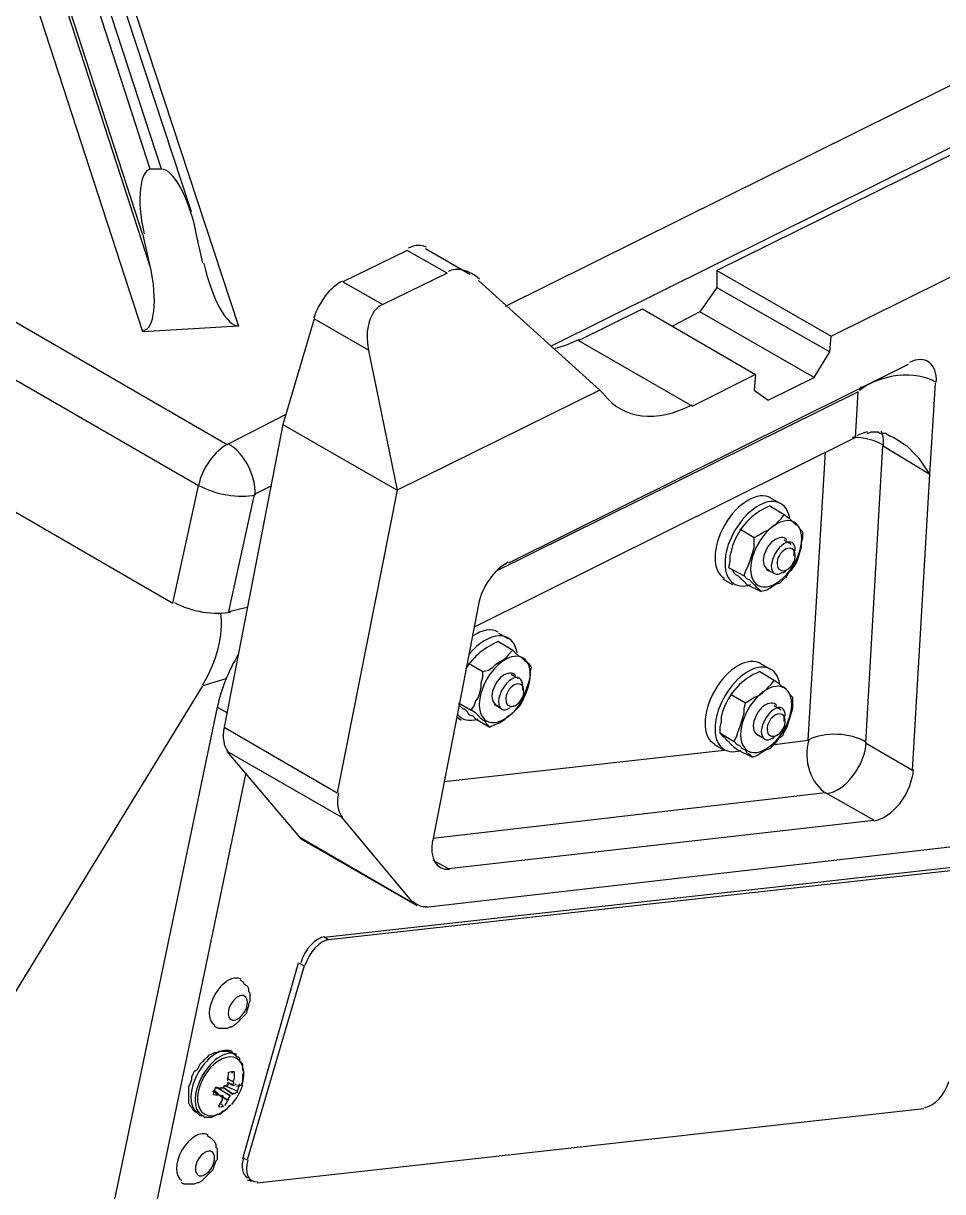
# Model space of a CAD drawing. Header units: inches. Extents: x 109 to 1721, y 29 to 669.
# Drawn here: x 1489.08 to 1502.49, y 443.26 to 460.3 of the extents above; entities that cross this region are included whole.
import ezdxf

# ---------------------------------------------------------------- set-up
doc = ezdxf.new("R2010")
doc.units = ezdxf.units.IN
doc.header["$LTSCALE"] = 0.03937
doc.header["$MEASUREMENT"] = 0
doc.layers.add('PDF3_Geometría', color=7, linetype='Continuous')

# ---------------------------------------------------------------- blocks, each defined once
blk = doc.blocks.new('OH3A1-1$-$ASSY$$CENTER$TUB_-_v2$-$copia1')
at = {"layer": 'PDF3_Geometría', "lineweight": -3}
for points in [[(18.25001, 14.85167), (18.32584, 14.61752)], [(18.33251, 14.61751), (18.25835, 14.84501)], [(18.23668, 14.84084), (18.23668, 14.835), (18.32584, 14.56085)], [(18.32168, 14.57918), (18.23668, 14.84084)], [(18.35001, 14.59252), (18.26918, 14.83834)], [(18.32168, 14.52252), (18.22335, 14.82417)], [(18.28085, 14.82), (18.37751, 14.52585)], [(19.00584, 14.73167), (19.00584, 14.73584), (18.56002, 14.51418)], [(18.53335, 14.53751), (18.86584, 14.70251)], [(18.08585, 14.63251), (18.07585, 14.62751), (18.37084, 14.45668), (18.40501, 14.47418)], [(18.33251, 14.61751), (18.32585, 14.61751)], [(18.33917, 14.36418), (18.35417, 14.43251), (18.05835, 14.60334), (18.04419, 14.53501)], [(18.32168, 14.57918), (18.32585, 14.56084)], [(18.35668, 14.56251), (18.35251, 14.58084)], [(18.47585, 14.57001), (18.43835, 14.55168)], [(18.49918, 14.55668), (18.47585, 14.57001)], [(18.51251, 14.55584), (18.48668, 14.57084)], [(18.65668, 14.55834), (18.65668, 14.54834), (18.64668, 14.53418), (18.63085, 14.52584)], [(18.43835, 14.55168), (18.46168, 14.53834)], [(18.49918, 14.55668), (18.46168, 14.53834)], [(18.59084, 14.48584), (18.58834, 14.48834), (18.51751, 14.55251)], [(18.65668, 14.54834), (18.72251, 14.51084)], [(18.04419, 14.53501), (18.33917, 14.36418)], [(18.57585, 14.51751), (18.61335, 14.53584), (18.67918, 14.49751), (18.64251, 14.47918)], [(18.71334, 14.49584), (18.64668, 14.53418)], [(18.37751, 14.52584), (18.32168, 14.52251)], [(18.42168, 14.53001), (18.40335, 14.46834), (18.47001, 14.43001)], [(18.45335, 14.51168), (18.42168, 14.53001)], [(18.57585, 14.51751), (18.64251, 14.47918)], [(18.71335, 14.49584), (18.72251, 14.51084), (18.72335, 14.52001)], [(18.45335, 14.51167), (18.47001, 14.43001)], [(18.76834, 14.50334), (18.53502, 14.38751)], [(18.67918, 14.49751), (18.67835, 14.48834), (18.68668, 14.48251), (18.71335, 14.49584)], [(18.77085, 14.26668), (18.78085, 14.43917), (18.78418, 14.49251)], [(18.77918, 14.49418), (18.77918, 14.49418)], [(18.58834, 14.48834), (18.47001, 14.43001)], [(18.73751, 14.46084), (18.73917, 14.48751), (18.52752, 14.38251)], [(18.40335, 14.46834), (18.36918, 14.29168)], [(18.74418, 14.46334), (18.74501, 14.46334), (18.74668, 14.46418), (18.74751, 14.46418), (18.74918, 14.46418), (18.75085, 14.46418), (18.75168, 14.46334), (18.75501, 14.46334), (18.75751, 14.46168), (18.76001, 14.46084), (18.76251, 14.45918), (18.76501, 14.45751), (18.76751, 14.45584), (18.76918, 14.45418), (18.77168, 14.45168), (18.77418, 14.44918), (18.77585, 14.44668), (18.77751, 14.44418), (18.77918, 14.44168), (18.78085, 14.43918)], [(18.73751, 14.46084), (18.51502, 14.35001)], [(18.78084, 14.43917), (18.75335, 14.45584), (18.74335, 14.28251), (18.77085, 14.26668)], [(18.71001, 14.28418), (18.72001, 14.45251)], [(18.39668, 14.43251), (18.38668, 14.42751), (18.37168, 14.35918)], [(18.47001, 14.43001), (18.43501, 14.25335)], [(18.68751, 14.42584), (18.69335, 14.42251)], [(18.68751, 14.42084), (18.69585, 14.41584)], [(18.68835, 14.40834), (18.69085, 14.41001), (18.69251, 14.41168), (18.69418, 14.41334), (18.69585, 14.41584), (18.69835, 14.41418), (18.70001, 14.41251), (18.70168, 14.41084), (18.70251, 14.41001)], [(18.67251, 14.38001), (18.67335, 14.38251), (18.67501, 14.38584), (18.67585, 14.38834), (18.67668, 14.39084), (18.67751, 14.39334), (18.67835, 14.39668), (18.67835, 14.39918), (18.67835, 14.40251), (18.68168, 14.40418), (18.68418, 14.40584), (18.68668, 14.40668), (18.68835, 14.40834)], [(18.70251, 14.41001), (18.70418, 14.40918), (18.70501, 14.40751), (18.70585, 14.40668), (18.70668, 14.40584), (18.70668, 14.40251), (18.70585, 14.39918), (18.70585, 14.39668), (18.70501, 14.39418)], [(18.67001, 14.40751), (18.67835, 14.40251)], [(18.66585, 14.39751), (18.66501, 14.39418), (18.66418, 14.39168), (18.66418, 14.38834), (18.66335, 14.38501), (18.66501, 14.38418), (18.66585, 14.38334), (18.66668, 14.38168), (18.66751, 14.38084)], [(18.70001, 14.39834), (18.69585, 14.40084)], [(18.70501, 14.39418), (18.70418, 14.39084), (18.70335, 14.38834), (18.70168, 14.38584), (18.70001, 14.38334)], [(18.70168, 14.39168), (18.70168, 14.39418)], [(18.66335, 14.38501), (18.67251, 14.38001)], [(18.66751, 14.38084), (18.66918, 14.38001), (18.67085, 14.37834), (18.67251, 14.37668), (18.67418, 14.37501)], [(18.69001, 14.38168), (18.68585, 14.38334)], [(18.70001, 14.38334), (18.69835, 14.38168), (18.69668, 14.37918), (18.69501, 14.37751), (18.69335, 14.37584)], [(18.69668, 14.38251), (18.69501, 14.38168)], [(18.66001, 14.37834), (18.66585, 14.37501)], [(18.67918, 14.37418), (18.67751, 14.37584), (18.67585, 14.37751), (18.67418, 14.37834), (18.67251, 14.38001)], [(18.67418, 14.37501), (18.68251, 14.37084)], [(18.68251, 14.37084), (18.68168, 14.37168), (18.68085, 14.37251), (18.68001, 14.37334), (18.67918, 14.37418)], [(18.69335, 14.37584), (18.69085, 14.37501), (18.68835, 14.37334), (18.68585, 14.37168), (18.68251, 14.37084)], [(18.37168, 14.35918), (18.38251, 14.36168)], [(18.51751, 14.36334), (18.50668, 14.30668), (18.49085, 14.22585)], [(18.52918, 14.34668), (18.53501, 14.34334)], [(18.52918, 14.34168), (18.53751, 14.33668)], [(18.53001, 14.33001), (18.53168, 14.33084), (18.53418, 14.33251), (18.53585, 14.33501), (18.53751, 14.33668), (18.53918, 14.33501), (18.54085, 14.33334), (18.54251, 14.33251), (18.54418, 14.33084)], [(18.51168, 14.32918), (18.52001, 14.32418)], [(18.51335, 14.30168), (18.51501, 14.30418), (18.51585, 14.30668), (18.51751, 14.30918), (18.51835, 14.31168), (18.51918, 14.31501), (18.51918, 14.31751), (18.52001, 14.32084), (18.52001, 14.32418), (18.52335, 14.32501), (18.52585, 14.32668), (18.52751, 14.32834), (18.53001, 14.33001)], [(18.54418, 14.33084), (18.54501, 14.33001), (18.54668, 14.32918), (18.54751, 14.32834), (18.54835, 14.32668), (18.54751, 14.32334), (18.54751, 14.32084), (18.54668, 14.31751), (18.54585, 14.31501)], [(18.68168, 14.32918), (18.68751, 14.32584)], [(18.37001, 14.32001), (18.35668, 14.31584)], [(18.54085, 14.32001), (18.53668, 14.32251)], [(18.68168, 14.32418), (18.69001, 14.31918)], [(18.23835, 14.12251), (18.35668, 14.31584)], [(18.54585, 14.31501), (18.54501, 14.31251), (18.54418, 14.31001), (18.54335, 14.30751), (18.54168, 14.30418)], [(18.54335, 14.31334), (18.54335, 14.31501)], [(18.68335, 14.31168), (18.68501, 14.31334), (18.68668, 14.31501), (18.68835, 14.31668), (18.69001, 14.31918), (18.69251, 14.31751), (18.69418, 14.31584), (18.69585, 14.31501), (18.69751, 14.31334)], [(18.69751, 14.31334), (18.69835, 14.31251), (18.69918, 14.31084), (18.70001, 14.31001), (18.70085, 14.30918), (18.70085, 14.30584), (18.70085, 14.30251), (18.70001, 14.30001), (18.69918, 14.29751)], [(18.50585, 14.30584), (18.51335, 14.30168)], [(18.66501, 14.31084), (18.67335, 14.30584)], [(18.66668, 14.28334), (18.66835, 14.28668), (18.66918, 14.28918), (18.67001, 14.29168), (18.67085, 14.29418), (18.67168, 14.29668), (18.67251, 14.30001), (18.67251, 14.30251), (18.67335, 14.30584), (18.67585, 14.30751), (18.67835, 14.30918), (18.68085, 14.31001), (18.68335, 14.31168)], [(18.36501, 14.30333), (18.19668, 13.49669)], [(18.37085, 14.30001), (18.36501, 14.30334)], [(18.50585, 14.30501), (18.50668, 14.30418), (18.50751, 14.30334), (18.50835, 14.30251), (18.50918, 14.30251), (18.51085, 14.30084), (18.51168, 14.29918), (18.51418, 14.29834), (18.51585, 14.29668)], [(18.52001, 14.29584), (18.51918, 14.29668), (18.51751, 14.29834), (18.51585, 14.30001), (18.51335, 14.30168)], [(18.53085, 14.30251), (18.52668, 14.30501)], [(18.54168, 14.30418), (18.54001, 14.30251), (18.53835, 14.30084), (18.53668, 14.29918), (18.53418, 14.29751)], [(18.53835, 14.30418), (18.53585, 14.30334)], [(18.66001, 14.30084), (18.65918, 14.29751), (18.65918, 14.29501), (18.65835, 14.29168), (18.65835, 14.28834), (18.65918, 14.28751), (18.66001, 14.28668), (18.66085, 14.28584), (18.66251, 14.28418)], [(18.69418, 14.30168), (18.69001, 14.30418)], [(18.50501, 14.29751), (18.50751, 14.29584)], [(18.51585, 14.29668), (18.52418, 14.29168)], [(18.52418, 14.29168), (18.52335, 14.29251), (18.52251, 14.29334), (18.52168, 14.29501), (18.52001, 14.29584)], [(18.53418, 14.29751), (18.53251, 14.29584), (18.53001, 14.29418), (18.52751, 14.29334), (18.52418, 14.29168)], [(18.69918, 14.29751), (18.69835, 14.29418), (18.69751, 14.29168), (18.69585, 14.28918), (18.69501, 14.28668)], [(18.69585, 14.29501), (18.69585, 14.29751)], [(18.36918, 14.29168), (18.43501, 14.25334)], [(18.65835, 14.28834), (18.66668, 14.28334)], [(18.68418, 14.28501), (18.68001, 14.28751)], [(18.69501, 14.28668), (18.69251, 14.28501), (18.69085, 14.28251), (18.68918, 14.28084), (18.68751, 14.27918)], [(18.69085, 14.28668), (18.68918, 14.28501)], [(18.65501, 14.28168), (18.66085, 14.27834)], [(18.66251, 14.28418), (18.66335, 14.28334), (18.66501, 14.28168), (18.66668, 14.28001), (18.66918, 14.27834)], [(18.67335, 14.27834), (18.67168, 14.27918), (18.67001, 14.28084), (18.66835, 14.28168), (18.66668, 14.28334)], [(18.68751, 14.27918), (18.68501, 14.27834), (18.68251, 14.27668), (18.68001, 14.27501), (18.67751, 14.27418)], [(18.69001, 14.28168), (18.71001, 14.28418)], [(18.41335, 14.22751), (18.37085, 14.27751)], [(18.43751, 14.23918), (18.37085, 14.27751)], [(18.49752, 14.26001), (18.66084, 14.27834)], [(18.66918, 14.27834), (18.67751, 14.27418)], [(18.67751, 14.27418), (18.67668, 14.27501), (18.67585, 14.27584), (18.67418, 14.27668), (18.67335, 14.27834)], [(18.38168, 14.26499), (18.21918, 13.48419)], [(18.74834, 14.23751), (18.72001, 14.25334), (18.49085, 14.22668)], [(18.48669, 14.18668), (19.0225, 14.24834)], [(18.43751, 14.23917), (18.47918, 14.18918)], [(18.50002, 14.20918), (18.74834, 14.23751)], [(18.41335, 14.22751), (18.47918, 14.18918)], [(18.48168, 14.18751), (18.41501, 14.22584)], [(18.42752, 14.16918), (18.81667, 14.21251)], [(18.81917, 14.21084), (18.43002, 14.16751)], [(18.49085, 14.21418), (18.50001, 14.20918)], [(18.43001, 14.16751), (18.42751, 14.16918)], [(18.38001, 14.04001), (18.41251, 14.15417)], [(18.41585, 14.15251), (18.38251, 14.03918)], [(18.41251, 14.15418), (18.41585, 14.15251)], [(18.37835, 14.14418), (18.38001, 14.14334), (18.38085, 14.14168), (18.38251, 14.14084), (18.38335, 14.13918), (18.38335, 14.13751), (18.38418, 14.13668), (18.38418, 14.13501), (18.38418, 14.13418), (18.38418, 14.13251), (18.38418, 14.13168), (18.38335, 14.13001), (18.38335, 14.12918), (18.38251, 14.12668), (18.38168, 14.12418), (18.38001, 14.12251), (18.37835, 14.12084), (18.37751, 14.12001), (18.37668, 14.11918), (18.37585, 14.11834), (18.37501, 14.11751), (18.37335, 14.11668), (18.37251, 14.11668), (18.37085, 14.11584), (18.36918, 14.11584), (18.36751, 14.11584), (18.36585, 14.11584), (18.36418, 14.11668), (18.36335, 14.11751)], [(18.37585, 14.10001), (18.37335, 14.10168), (18.37168, 14.10251), (18.37085, 14.10251), (18.36918, 14.10251), (18.36751, 14.10251), (18.36585, 14.10251), (18.36501, 14.10168), (18.36335, 14.10168), (18.36168, 14.10084), (18.36001, 14.10001), (18.35918, 14.09918), (18.35751, 14.09751), (18.35668, 14.09668), (18.35501, 14.09501), (18.35418, 14.09334), (18.35335, 14.09168), (18.35168, 14.09084), (18.35085, 14.08918), (18.35001, 14.08751), (18.35001, 14.08584), (18.34918, 14.08334), (18.34835, 14.08168), (18.34835, 14.08001), (18.34835, 14.07834), (18.34835, 14.07668), (18.34835, 14.07501), (18.34835, 14.07418), (18.34835, 14.07251), (18.34918, 14.07084), (18.35001, 14.07001), (18.35085, 14.06834), (18.35168, 14.06751), (18.35335, 14.06668), (18.35501, 14.06501)], [(18.37918, 14.08251), (18.37918, 14.08334), (18.38001, 14.08501), (18.38001, 14.08668), (18.38001, 14.08751), (18.38001, 14.08918), (18.38085, 14.09001), (18.38001, 14.09168), (18.38001, 14.09251), (18.38001, 14.09418), (18.38001, 14.09501), (18.37918, 14.09584), (18.37835, 14.09668), (18.37835, 14.09834), (18.37751, 14.09918), (18.37668, 14.09918), (18.37585, 14.10001)], [(18.37418, 14.09001), (18.37335, 14.09001)], [(18.37251, 14.07668), (18.36418, 14.08168)], [(18.36501, 14.08168), (18.37251, 14.07668)], [(18.36751, 14.08168), (18.36751, 14.08168)], [(18.36835, 14.08168), (18.37418, 14.07751), (18.36835, 14.08168)], [(18.37668, 14.07918), (18.36918, 14.08251)], [(18.37001, 14.08251), (18.37001, 14.08251)], [(18.37085, 14.08668), (18.37418, 14.08501), (18.37085, 14.08668)], [(18.37085, 14.08501), (18.37085, 14.08501)], [(18.37501, 14.08251), (18.37085, 14.08418), (18.37418, 14.08334)], [(18.37418, 14.08251), (18.37085, 14.08418)], [(18.37085, 14.08418), (18.37501, 14.08251)], [(18.37418, 14.08501), (18.37418, 14.08501)], [(18.37418, 14.08334), (18.37418, 14.08251)], [(18.37585, 14.08251), (18.37585, 14.08251)], [(18.36251, 14.07918), (18.36668, 14.07668)], [(18.36668, 14.07668), (18.36251, 14.07918)], [(18.36751, 14.07584), (18.36335, 14.08001)], [(18.36335, 14.08001), (18.36751, 14.07584)], [(18.36585, 14.07668), (18.36585, 14.07668)], [(18.36668, 14.07668), (18.37085, 14.07418)], [(18.36835, 14.07584), (18.36751, 14.07584)], [(18.36751, 14.07418), (18.36751, 14.07418)], [(18.37085, 14.07418), (18.36835, 14.07584)], [(18.37168, 14.07418), (18.37168, 14.07418)], [(18.37251, 14.07668), (18.37251, 14.07668)], [(18.37418, 14.07751), (18.37418, 14.07751)], [(18.35501, 14.06501), (18.35668, 14.06501), (18.35751, 14.06418), (18.35835, 14.06418), (18.36001, 14.06418), (18.36085, 14.06418), (18.36168, 14.06418), (18.36335, 14.06501), (18.36418, 14.06501), (18.36501, 14.06584), (18.36668, 14.06584), (18.36751, 14.06668), (18.36835, 14.06751), (18.37001, 14.06834), (18.37085, 14.06918), (18.37168, 14.07001), (18.37251, 14.07084)], [(18.36835, 14.07084), (18.36668, 14.07251)], [(18.38835, 14.02584), (18.7775, 14.06918)], [(18.35918, 14.05334), (18.36084, 14.05251), (18.36251, 14.05084), (18.36334, 14.05001), (18.36418, 14.04834), (18.36418, 14.04668), (18.36501, 14.04584), (18.36501, 14.04418), (18.36501, 14.04251), (18.36501, 14.04168), (18.36501, 14.04001), (18.36501, 14.03918), (18.36418, 14.03834), (18.36334, 14.03584), (18.36251, 14.03334), (18.36084, 14.03168), (18.35918, 14.03001), (18.35835, 14.02918), (18.35751, 14.02834), (18.35668, 14.02751), (18.35585, 14.02668), (18.35418, 14.02584), (18.35335, 14.02584), (18.35168, 14.02501), (18.35085, 14.02501), (18.34918, 14.02501), (18.34751, 14.02501), (18.34585, 14.02501), (18.34418, 14.02584)], [(18.38251, 14.03918), (18.38001, 14.04001)], [(18.38251, 14.02751), (18.38501, 14.02668)]]:
    blk.add_lwpolyline(points, dxfattribs=at)
blk.add_lwpolyline([(18.98751, 14.65084), (18.92168, 14.68917), (18.65669, 14.55835), (18.72335, 14.52001)], close=True, dxfattribs=at)
for centre, radius, start, end in [((18.54647, 14.577), 0.066, 283.78611, 297.00912), ((18.77481, 14.47989), 0.0358, 162.95136, 166.49709), ((18.75374, 14.43094), 0.03444, 105.46575, 116.56051), ((18.70167, 14.38597), 0.03763, 112.09516, 162.14703), ((18.54512, 14.30287), 0.04196, 112.32655, 146.79278), ((18.46421, 14.28161), 0.10149, 148.85542, 167.62606), ((18.69584, 14.28931), 0.03763, 112.09516, 162.14703), ((18.41937, 14.23283), 0.00826, 219.84319, 239.82709), ((18.32661, 14.09161), 0.0451, 352.03093, 358.36511), ((18.33665, 14.09028), 0.03861, 353.24372, 0.60115), ((18.37953, 14.07467), 0.01699, 155.64993, 170.88145), ((18.36753, 14.147), 0.06579, 267.28311, 270.90023), ((18.35276, 14.11705), 0.03855, 294.65593, 297.6482), ((18.33345, 14.10147), 0.04212, 333.1768, 336.33814), ((18.3496, 14.09292), 0.03207, 318.20956, 341.80115), ((18.34301, 14.08109), 0.03183, 4.29686, 7.84732), ((18.3249, 13.99329), 0.10324, 60.08528, 60.72081), ((18.36132, 14.08618), 0.01699, 335.64993, 350.88145), ((18.368, 14.12279), 0.04582, 263.69753, 268.83289), ((18.33964, 14.08749), 0.03136, 327.33825, 335.39704), ((18.43606, 14.19668), 0.13792, 240.1676, 240.80363), ((18.34059, 14.07702), 0.02769, 354.384, 358.05515), ((18.34583, 14.08744), 0.02892, 325.2052, 334.12351), ((18.34112, 14.09723), 0.03771, 323.61063, 327.14562), ((18.36049, 14.09746), 0.02413, 303.12429, 307.39292)]:
    blk.add_arc(centre, radius, start, end, dxfattribs=at)
for points in [[(18.32656, 14.61743), (18.3198, 14.61706), (18.31792, 14.60019), (18.32236, 14.57976)], [(18.35267, 14.58109), (18.34823, 14.60153), (18.33915, 14.6178), (18.33239, 14.61743)], [(18.4873, 14.57183), (18.48443, 14.57349), (18.48062, 14.5733), (18.47657, 14.57129)], [(18.3218, 14.52343), (18.32856, 14.5238), (18.33044, 14.54066), (18.326, 14.5611)], [(18.35736, 14.56226), (18.3618, 14.54182), (18.37088, 14.52556), (18.37764, 14.52593)], [(18.51815, 14.55319), (18.51201, 14.55867), (18.50518, 14.56033), (18.49979, 14.55765)], [(18.43824, 14.55212), (18.43097, 14.54852), (18.42421, 14.53975), (18.42149, 14.53039)], [(18.46145, 14.53849), (18.45416, 14.53487), (18.45088, 14.52407), (18.45335, 14.51174)], [(18.78471, 14.49291), (18.78534, 14.50397), (18.77834, 14.50921), (18.76908, 14.50462)], [(18.7847, 14.49306), (18.77241, 14.50013), (18.75233, 14.49797), (18.73984, 14.48823)], [(18.59096, 14.48569), (18.60211, 14.47146), (18.62119, 14.4693), (18.64228, 14.47986)], [(18.75387, 14.45624), (18.75406, 14.45948), (18.75358, 14.46234), (18.75249, 14.46459)], [(18.37157, 14.45712), (18.36358, 14.45316), (18.35631, 14.44302), (18.3542, 14.43288)], [(18.38719, 14.42738), (18.38782, 14.43843), (18.38082, 14.45173), (18.37157, 14.4571)], [(18.75386, 14.45639), (18.74909, 14.45918), (18.74253, 14.46082), (18.7358, 14.46089)], [(18.35424, 14.43288), (18.36351, 14.42753), (18.37828, 14.42508), (18.38722, 14.42741)], [(18.68814, 14.42555), (18.68076, 14.4298), (18.66872, 14.42275), (18.66125, 14.4098)], [(18.6992, 14.41339), (18.69768, 14.42343), (18.68933, 14.42639), (18.67974, 14.42029)], [(18.67974, 14.42029), (18.67015, 14.41419), (18.66232, 14.40095), (18.66149, 14.38942)], [(18.66125, 14.4098), (18.65377, 14.39685), (18.65368, 14.3829), (18.66106, 14.37864)], [(18.6893, 14.40883), (18.68402, 14.40488), (18.67951, 14.39819), (18.67748, 14.3913)], [(18.70308, 14.41046), (18.69984, 14.4134), (18.69458, 14.41278), (18.6893, 14.40883)], [(18.70505, 14.39456), (18.70708, 14.40145), (18.70633, 14.40751), (18.70308, 14.41046)], [(18.69752, 14.40106), (18.69582, 14.40311), (18.69272, 14.40292), (18.68971, 14.40058)], [(18.68971, 14.40058), (18.6867, 14.39824), (18.68438, 14.39422), (18.68386, 14.39045)], [(18.6958, 14.39872), (18.69193, 14.39625), (18.68863, 14.39054), (18.68843, 14.38596)], [(18.69679, 14.39555), (18.69386, 14.39405), (18.69162, 14.39017), (18.69178, 14.38688)], [(18.69323, 14.37703), (18.69851, 14.38098), (18.70301, 14.38766), (18.70505, 14.39456)], [(18.70243, 14.39489), (18.70263, 14.39947), (18.69966, 14.40118), (18.6958, 14.39872)], [(18.70241, 14.39231), (18.70224, 14.3956), (18.69973, 14.39705), (18.69679, 14.39555)], [(18.53491, 14.38796), (18.52681, 14.38394), (18.51947, 14.37359), (18.51746, 14.36336)], [(18.66149, 14.38942), (18.66065, 14.37788), (18.66708, 14.37167), (18.67646, 14.37493)], [(18.67748, 14.3913), (18.67545, 14.3844), (18.6762, 14.37834), (18.67944, 14.3754)], [(18.68386, 14.39045), (18.68334, 14.38667), (18.68472, 14.38389), (18.68735, 14.38344)], [(18.6974, 14.38364), (18.70033, 14.38514), (18.70257, 14.38902), (18.70241, 14.39231)], [(18.68843, 14.38596), (18.68823, 14.38138), (18.6912, 14.37967), (18.69506, 14.38213)], [(18.69178, 14.38688), (18.69195, 14.38359), (18.69446, 14.38214), (18.6974, 14.38364)], [(18.67944, 14.3754), (18.68269, 14.37245), (18.68794, 14.37307), (18.69323, 14.37703)], [(18.34007, 14.36455), (18.34934, 14.3592), (18.36411, 14.35675), (18.37306, 14.35908)], [(18.35663, 14.31648), (18.36495, 14.33011), (18.36878, 14.34543), (18.36713, 14.35852)], [(18.52897, 14.34722), (18.52506, 14.34947), (18.5196, 14.3486), (18.51404, 14.34483)], [(18.52964, 14.34511), (18.5241, 14.34496), (18.51759, 14.34094), (18.51217, 14.33431)], [(18.54004, 14.33506), (18.53906, 14.34151), (18.53518, 14.34526), (18.52964, 14.34511)], [(18.54475, 14.33129), (18.5415, 14.33423), (18.53625, 14.33361), (18.53097, 14.32966)], [(18.6823, 14.32888), (18.67493, 14.33314), (18.66289, 14.32609), (18.65541, 14.31314)], [(18.53097, 14.32966), (18.52569, 14.32571), (18.52118, 14.31903), (18.51915, 14.31213)], [(18.54671, 14.31539), (18.54875, 14.32229), (18.548, 14.32835), (18.54475, 14.33129)], [(18.69337, 14.31673), (18.69184, 14.32676), (18.6835, 14.32972), (18.6739, 14.32362)], [(18.53138, 14.32141), (18.52836, 14.31907), (18.52605, 14.31506), (18.52553, 14.31128)], [(18.53663, 14.31955), (18.53276, 14.31709), (18.52947, 14.31138), (18.52926, 14.3068)], [(18.53919, 14.32189), (18.53748, 14.32394), (18.53439, 14.32375), (18.53138, 14.32141)], [(18.54326, 14.31572), (18.54346, 14.3203), (18.54049, 14.32202), (18.53663, 14.31955)], [(18.6739, 14.32362), (18.66431, 14.31753), (18.65648, 14.30429), (18.65565, 14.29275)], [(18.53846, 14.31638), (18.53553, 14.31488), (18.53329, 14.311), (18.53345, 14.30771)], [(18.53489, 14.29786), (18.54017, 14.30181), (18.54468, 14.30849), (18.54671, 14.31539)], [(18.54407, 14.31314), (18.54391, 14.31643), (18.54139, 14.31789), (18.53846, 14.31638)], [(18.53907, 14.30447), (18.542, 14.30597), (18.54424, 14.30985), (18.54407, 14.31314)], [(18.65541, 14.31314), (18.64793, 14.30018), (18.64785, 14.28623), (18.65522, 14.28197)], [(18.69725, 14.31379), (18.694, 14.31673), (18.68875, 14.31611), (18.68347, 14.31216)], [(18.69921, 14.29789), (18.70125, 14.30479), (18.7005, 14.31085), (18.69725, 14.31379)], [(18.51915, 14.31213), (18.51711, 14.30524), (18.51786, 14.29917), (18.52111, 14.29623)], [(18.52553, 14.31128), (18.52501, 14.3075), (18.52639, 14.30473), (18.52902, 14.30428)], [(18.52926, 14.3068), (18.52906, 14.30222), (18.53203, 14.3005), (18.5359, 14.30297)], [(18.53345, 14.30771), (18.53362, 14.30442), (18.53613, 14.30297), (18.53907, 14.30447)], [(18.68347, 14.31216), (18.67819, 14.30821), (18.67368, 14.30153), (18.67165, 14.29463)], [(18.69169, 14.30439), (18.68998, 14.30644), (18.68689, 14.30625), (18.68388, 14.30391)], [(18.50512, 14.29924), (18.50785, 14.29579), (18.51225, 14.29484), (18.5173, 14.2966)], [(18.68388, 14.30391), (18.68087, 14.30157), (18.67855, 14.29756), (18.67803, 14.29378)], [(18.68996, 14.30205), (18.6861, 14.29959), (18.6828, 14.29388), (18.6826, 14.2893)], [(18.6966, 14.29822), (18.6968, 14.3028), (18.69383, 14.30452), (18.68996, 14.30205)], [(18.69657, 14.29564), (18.69641, 14.29893), (18.69389, 14.30038), (18.69096, 14.29888)], [(18.52111, 14.29623), (18.52436, 14.29329), (18.52961, 14.29391), (18.53489, 14.29786)], [(18.65565, 14.29275), (18.65482, 14.28122), (18.66124, 14.27501), (18.67063, 14.27827)], [(18.67165, 14.29463), (18.66961, 14.28774), (18.67036, 14.28167), (18.67361, 14.27873)], [(18.67803, 14.29378), (18.67751, 14.29), (18.67889, 14.28723), (18.68152, 14.28678)], [(18.69096, 14.29888), (18.68803, 14.29738), (18.68579, 14.2935), (18.68595, 14.29021)], [(18.68739, 14.28036), (18.69267, 14.28431), (18.69718, 14.29099), (18.69921, 14.29789)], [(18.69157, 14.28697), (18.6945, 14.28847), (18.69674, 14.29235), (18.69657, 14.29564)], [(18.36913, 14.29169), (18.36797, 14.28574), (18.36878, 14.28061), (18.37136, 14.27754)], [(18.6826, 14.2893), (18.6824, 14.28472), (18.68537, 14.283), (18.68923, 14.28547)], [(18.68595, 14.29021), (18.68612, 14.28692), (18.68863, 14.28547), (18.69157, 14.28697)], [(18.74386, 14.28306), (18.73459, 14.28848), (18.71957, 14.28909), (18.71031, 14.28442)], [(18.67361, 14.27873), (18.67686, 14.27579), (18.68211, 14.27641), (18.68739, 14.28036)], [(18.71023, 14.28428), (18.70675, 14.27234), (18.71149, 14.25833), (18.7208, 14.25298)], [(18.73605, 14.2633), (18.7406, 14.26921), (18.74351, 14.2765), (18.74387, 14.2829)], [(18.76355, 14.24746), (18.7681, 14.25338), (18.77101, 14.26067), (18.77137, 14.26707)], [(18.72086, 14.25298), (18.72585, 14.25355), (18.7315, 14.25738), (18.73605, 14.2633)], [(18.4358, 14.25335), (18.43464, 14.24741), (18.43545, 14.24228), (18.43803, 14.23921)], [(18.74836, 14.23715), (18.75335, 14.23771), (18.759, 14.24155), (18.76355, 14.24746)], [(18.4908, 14.22585), (18.48872, 14.21522), (18.49302, 14.20793), (18.50086, 14.20881)], [(18.4797, 14.19004), (18.48159, 14.18779), (18.48432, 14.18678), (18.48753, 14.18714)], [(18.4279, 14.16943), (18.42238, 14.16877), (18.41606, 14.16197), (18.41378, 14.15424)], [(18.4304, 14.16776), (18.42488, 14.1671), (18.41856, 14.1603), (18.41627, 14.15257)], [(18.37897, 14.14461), (18.37479, 14.14703), (18.36794, 14.14301), (18.36369, 14.13563)], [(18.36369, 14.13563), (18.35943, 14.12826), (18.35937, 14.12033), (18.36355, 14.11791)], [(18.3827, 14.13115), (18.3827, 14.13473), (18.38018, 14.13618), (18.37709, 14.13439)], [(18.37709, 14.13439), (18.37399, 14.13261), (18.37149, 14.12827), (18.37149, 14.1247)], [(18.3771, 14.12146), (18.3802, 14.12324), (18.38271, 14.12758), (18.3827, 14.13115)], [(18.37149, 14.1247), (18.37149, 14.12113), (18.37401, 14.11968), (18.3771, 14.12146)], [(18.37397, 14.10227), (18.36859, 14.10538), (18.35966, 14.09998), (18.35402, 14.09022)], [(18.37647, 14.10061), (18.37109, 14.10371), (18.36216, 14.09831), (18.35652, 14.08855)], [(18.37465, 14.09906), (18.3692, 14.10039), (18.36191, 14.0956), (18.35735, 14.08772)], [(18.37945, 14.08232), (18.38212, 14.09067), (18.3801, 14.09773), (18.37465, 14.09906)], [(18.35402, 14.09022), (18.34838, 14.08045), (18.34817, 14.07002), (18.35355, 14.06691)], [(18.35652, 14.08855), (18.35088, 14.07879), (18.35067, 14.06835), (18.35605, 14.06525)], [(18.35735, 14.08772), (18.3528, 14.07983), (18.35231, 14.07112), (18.35618, 14.06707)], [(18.37494, 14.09058), (18.37403, 14.09076), (18.373, 14.09063), (18.3719, 14.09019)], [(18.37644, 14.08213), (18.3773, 14.08236), (18.37804, 14.08264), (18.37867, 14.08294)], [(18.77796, 14.06976), (18.78348, 14.07042), (18.7898, 14.07722), (18.79208, 14.08495)], [(18.37497, 14.07794), (18.37584, 14.07822), (18.3766, 14.07857), (18.37726, 14.07897)], [(18.35618, 14.06707), (18.36006, 14.06302), (18.36718, 14.0648), (18.37307, 14.07128)], [(18.36592, 14.07027), (18.36683, 14.07009), (18.36786, 14.07023), (18.36896, 14.07066)], [(18.3598, 14.05378), (18.35562, 14.05619), (18.34878, 14.05217), (18.34452, 14.0448)], [(18.34452, 14.0448), (18.34026, 14.03743), (18.3402, 14.02949), (18.34439, 14.02708)], [(18.35792, 14.04356), (18.35483, 14.04178), (18.35232, 14.03744), (18.35232, 14.03387)], [(18.36353, 14.04032), (18.36353, 14.04389), (18.36102, 14.04534), (18.35792, 14.04356)], [(18.35794, 14.03063), (18.36103, 14.03241), (18.36354, 14.03675), (18.36353, 14.04032)], [(18.38044, 14.0409), (18.37878, 14.03529), (18.37968, 14.0305), (18.38272, 14.02874)], [(18.35232, 14.03387), (18.35233, 14.03029), (18.35484, 14.02884), (18.35794, 14.03063)], [(18.38294, 14.03924), (18.38066, 14.03151), (18.38328, 14.02577), (18.38879, 14.02643)]]:
    blk.add_open_spline(points, degree=3, dxfattribs=at)

msp = doc.modelspace()

# ---------------------------------------------------------------- block references
at = {"xscale": 25, "yscale": 25, "zscale": 25}
msp.add_blockref('OH3A1-1$-$ASSY$$CENTER$TUB_-_v2$-$copia1', (1032.78, 92.74), dxfattribs=at)

doc.saveas('drawing.dxf')
